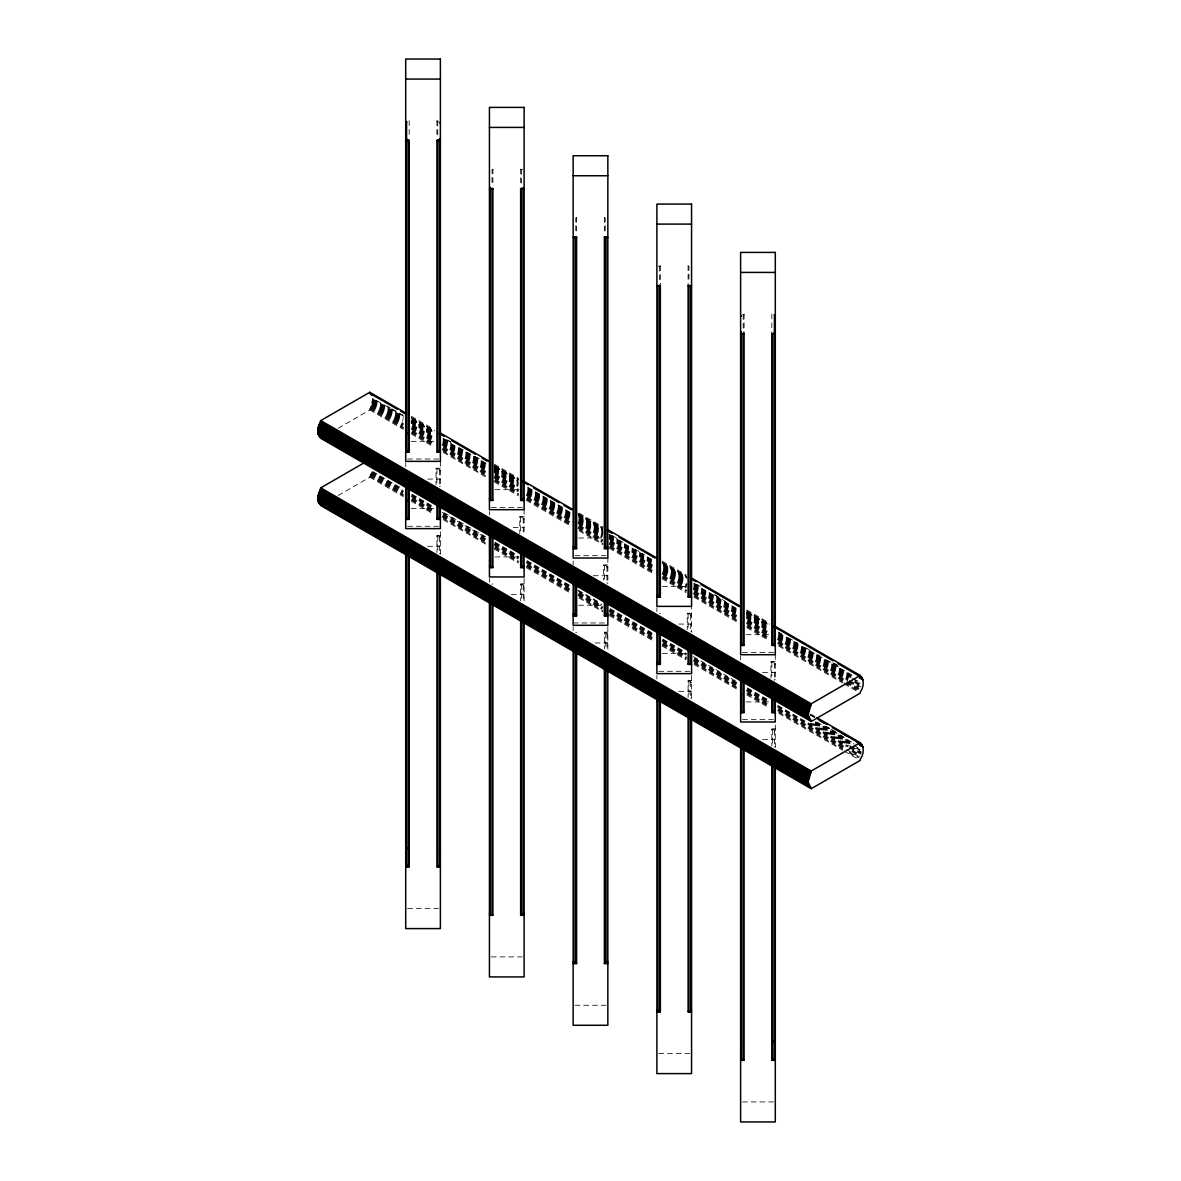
<?xml version="1.0" encoding="UTF-8"?>
<svg xmlns="http://www.w3.org/2000/svg" width="1181" height="1181" viewBox="0 0 1181 1181"><rect width="100%" height="100%" fill="white"/><g stroke="black" fill="none" stroke-linecap="round" stroke-linejoin="round"><path stroke-width="0.75" stroke-dasharray="5 3.75" d="M338.15 428.245L369.786 409.984L372.812 398.41L403.164 415.933M338.15 495.503L369.786 477.227L372.104 471.175L400.861 487.768M436.911 121.141L437.782 121.141A1.535 0.886 0 0 1 438.417 121.171M492.905 169.474L492.034 169.474L492.034 186.067M520.644 169.474L521.515 169.474A1.535 0.886 0 0 1 522.696 169.665M576.623 217.821L575.767 217.821L575.767 234.414M604.377 217.821L605.233 217.821L605.233 234.414M658.304 266.345A1.535 0.886 0 0 1 659.485 266.153L660.356 266.153M688.095 266.153L688.966 266.153L688.966 282.746M742.583 314.53A1.535 0.886 0 0 1 743.218 314.5L744.089 314.5M411.18 441.34L434.903 441.34M407.534 459.025L440.38 459.025L440.38 487.222M440.38 468.237L436.055 468.237L436.055 484.727M436.055 468.739L436.911 468.739A2.392 1.373 0 0 1 439.524 470.23M439.524 470.732L440.38 470.732M427.611 479.058L440.38 479.058M439.524 486.262L440.38 486.262M494.913 489.672L518.636 489.672M491.252 507.372L522.282 507.372M411.18 508.583L434.903 508.583M524.113 516.569L519.773 516.569L519.773 533.561M519.773 517.071L520.644 517.071A2.392 1.373 0 0 1 523.242 518.577M523.242 519.079L524.113 519.079M407.534 526.283L438.564 526.283M513.159 527.39L524.113 527.39M440.38 535.495L436.911 535.495L436.911 552.575M436.911 535.982L437.782 535.982A1.535 0.886 0 0 1 439.524 536.986M439.524 537.488L440.38 537.488M578.631 538.019L602.369 538.019M427.611 546.301L440.38 546.301M439.524 553.505L440.38 553.505M574.985 555.705L606.015 555.705M494.913 556.93L518.636 556.93M607.846 564.917L603.506 564.917L603.506 580.078M603.506 565.419L604.377 565.419A2.392 1.373 0 0 1 606.975 566.91M606.975 567.411L607.846 567.411M593.231 575.738L607.846 575.738M606.975 582.942L607.846 582.942M524.113 583.827L520.644 583.827L520.644 600.922M492.034 584.329L492.905 583.827M520.644 584.329L521.515 584.329A1.535 0.886 0 0 1 523.242 585.333M523.242 585.835L524.113 585.835M662.364 586.352L686.087 586.352M511.329 594.648L524.113 594.648M578.631 605.263L602.369 605.263M691.564 613.249L687.239 613.249L687.239 629.739M659.485 613.751L660.356 613.249M687.239 613.751L688.095 613.751A2.392 1.373 0 0 1 690.708 615.257M690.708 615.759L691.564 615.759M573.154 622.963L606.015 622.963M678.795 624.07L691.564 624.07M690.708 631.274L691.564 631.274M607.846 632.175L604.377 632.175L604.377 648.753M575.767 632.662L576.623 632.175M604.377 632.662L605.233 632.662A1.535 0.886 0 0 1 606.975 633.666M606.975 634.167L607.846 634.167M746.097 634.699L769.82 634.699M595.062 642.981L607.846 642.981M742.436 652.384L775.297 652.384L775.297 680.581M662.364 653.61L686.087 653.61M775.297 661.596L770.957 661.596L770.957 678.086M770.957 662.098L771.828 662.098A2.392 1.373 0 0 1 774.426 663.589M774.426 664.091L775.297 664.091M658.718 671.31L689.748 671.31M762.513 672.417L775.297 672.417M774.426 679.621L775.297 679.621M691.564 680.507L688.095 680.507L688.095 697.602M688.095 681.009L688.966 681.009A1.535 0.886 0 0 1 690.708 682.013M690.708 682.515L691.564 682.515M678.795 691.328L691.564 691.328M690.708 698.532L691.564 698.532M746.097 701.942L769.82 701.942M742.436 719.642L773.466 719.642M775.297 728.854L771.828 728.854L771.828 745.934M771.828 729.341L772.699 729.341A1.535 0.886 0 0 1 774.426 730.345M774.426 730.847L775.297 730.847M762.513 739.66L775.297 739.66M774.426 746.864L775.297 746.864M407.534 908.573L438.564 908.573M491.252 956.905L522.282 956.905M574.985 1005.252L606.015 1005.252M658.718 1053.585L689.748 1053.585M742.436 1101.932L773.466 1101.932M411.328 416.258L433.693 429.175M494.411 464.222L518.37 478.069M579.074 513.115L603.048 526.947M662.157 561.078L686.117 574.911M746.82 609.957L769.2 622.874M411.224 417.484L434.505 430.696M493.968 465.107L518.784 479.324M577.893 513.455L603.048 528.01M662.054 562.304L686.914 576.431M746.392 610.843L769.613 624.144M411.534 417.853L433.899 430.77M494.618 465.816L518.577 479.663M579.28 514.709L601.646 527.627M662.364 562.673L686.323 576.505M747.027 611.551L769.407 624.469M411.815 418.266L434.18 431.183M494.883 466.229L518.843 480.077M577.967 514.193L601.926 528.04M662.63 563.086L686.604 576.918M747.307 611.965L769.672 624.882M412.051 418.724L434.416 431.641M495.119 466.687L517.499 479.604M578.203 514.65L602.162 528.483M662.881 563.529L686.84 577.376M747.543 612.422L769.909 625.34M412.258 419.211L434.623 432.128M495.341 467.174L517.706 480.091M578.41 515.137L602.369 528.97M663.087 564.016L687.047 577.863M747.765 612.909L768.521 624.897M412.435 419.727L434.8 432.645M447.584 440.026L450.773 441.871M493.909 466.775L517.883 480.608M578.587 515.654L602.546 529.487M663.264 564.533L687.224 578.38M746.333 612.496L768.698 625.413M834.199 663.235L837.403 665.08M412.582 420.274L433.353 432.276M446.123 439.642L452.515 443.333M474.88 456.25L481.272 459.94M494.057 467.322L518.016 481.154M578.734 516.2L602.694 530.048M612.275 535.569L617.072 538.344M663.397 565.094L685.762 578.011M696.952 584.462L700.141 586.307M714.52 594.604L719.318 597.379M746.481 613.057L768.846 625.974M832.753 662.866L839.145 666.556M387.117 406.102L390.32 407.947M391.915 408.862L403.105 415.328M411.091 419.934L433.457 432.851M443.037 438.387L451.024 442.993M459.01 447.614L487.768 464.207M494.16 467.897L518.119 481.73M527.715 487.266L564.459 508.48M578.838 516.791L602.797 530.623M609.189 534.314L617.176 538.92M618.77 539.85L623.568 542.61M634.758 549.062L644.339 554.598M663.515 565.669L685.881 578.587M693.867 583.193L700.259 586.883M714.638 595.18L725.813 601.646M746.584 613.633L768.949 626.55M778.53 632.086L781.733 633.931M788.126 637.622L797.706 643.143M805.693 647.764L810.491 650.524M816.883 654.215L820.072 656.06M826.464 659.751L839.248 667.132M411.165 420.539L433.53 433.457M443.111 438.992L487.842 464.812M494.234 468.503L518.193 482.335M527.789 487.871L570.925 512.775M578.911 517.396L602.871 531.229M609.263 534.919L653.994 560.739M663.574 566.275L685.954 579.192M693.941 583.798L738.671 609.632M746.658 614.238L769.023 627.155M778.604 632.691L800.969 645.608M802.578 646.524L852.092 675.119M372.856 399.03L403.208 416.568M411.195 421.174L433.56 434.091M443.141 439.627L487.886 465.447M494.263 469.137L518.238 482.97M527.818 488.506L570.954 513.41M578.941 518.016L602.9 531.863M609.293 535.554L654.038 561.374M663.619 566.91L685.984 579.827M693.97 584.433L738.701 610.267M746.687 614.873L769.052 627.79M778.648 633.326L852.136 675.753M372.856 399.695L403.208 417.218M411.195 421.824L433.56 434.741M443.141 440.277L487.886 466.096M494.263 469.787L518.238 483.62M527.818 489.155L570.954 514.06M578.941 518.68L602.9 532.513M609.293 536.204L654.038 562.023M663.619 567.559L685.984 580.476M693.97 585.082L738.701 610.917M746.687 615.522L769.052 628.44M778.648 633.976L852.136 676.403M372.812 400.359L403.164 417.882M411.165 422.503L433.53 435.42M443.111 440.941L487.842 466.775M494.234 470.466L518.193 484.299M527.789 489.835L570.925 514.739M578.911 519.345L602.871 533.177M609.263 536.868L653.994 562.702M663.574 568.238L685.954 581.141M693.941 585.761L738.671 611.581M746.658 616.202L769.023 629.104M778.604 634.64L852.092 677.067M372.738 401.053L403.105 418.576M411.091 423.182L433.457 436.099M443.037 441.635L487.768 467.469M494.16 471.145L518.119 484.992M527.715 490.528L570.851 515.433M578.838 520.039L602.797 533.871M609.189 537.562L653.92 563.396M663.515 568.917L685.881 581.834M693.867 586.455L738.597 612.275M746.584 616.881L768.949 629.798M778.53 635.334L852.032 677.761M853.627 678.691L860.019 682.382M372.635 401.761L402.987 419.285M412.582 424.82L433.353 436.808M442.934 442.344L487.664 468.163M494.057 471.854L518.016 485.686M527.612 491.222L570.748 516.127M578.734 520.747L602.694 534.58M609.086 538.27L653.816 564.09M663.397 569.626L685.762 582.543M693.764 587.149L738.494 612.983M746.481 617.589L768.846 630.506M778.427 636.042L850.32 677.54M851.914 678.47L859.916 683.076M372.502 402.47L402.854 419.993M412.435 425.529L434.8 438.446M442.786 443.052L487.517 468.887M493.909 472.562L517.883 486.41M527.464 491.946L570.6 516.85M578.587 521.456L602.546 535.288M608.938 538.979L653.669 564.813M663.264 570.334L687.224 584.182M693.616 587.872L738.346 613.692M746.333 618.298L768.698 631.215M778.294 636.751L848.578 677.333M854.97 681.024L861.362 684.714M372.325 403.193L402.677 420.716M412.258 426.252L434.623 439.17M442.609 443.776L487.354 469.595M495.341 474.216L517.706 487.133M527.287 492.654L572.017 518.489M578.41 522.179L602.369 536.012M610.37 540.618L653.506 565.522M663.087 571.058L687.047 584.905M693.439 588.581L738.169 614.415M747.765 619.951L768.521 631.938M778.117 637.474L848.401 678.056M854.793 681.747L861.185 685.438M372.104 403.917L402.47 421.44M412.051 426.976L434.416 439.893M442.403 444.499L487.133 470.333M495.119 474.939L517.499 487.856M527.08 493.392L571.811 519.212M578.203 522.903L602.162 536.735M610.149 541.356L653.285 566.26M662.881 571.796L686.84 585.628M693.232 589.319L737.963 615.139M747.543 620.675L769.909 633.592M777.91 638.198L848.194 678.78M854.586 682.47L860.979 686.161M371.867 404.655L402.219 422.178M411.815 427.714L434.18 440.616M442.166 445.237L486.897 471.057M494.883 475.677L518.843 489.51M526.829 494.116L571.574 519.95M577.967 523.641L601.926 537.473M609.913 542.079L654.643 567.913M662.63 572.519L686.604 586.352M694.59 590.972L737.726 615.877M747.307 621.413L769.672 634.315M777.659 638.936L847.958 679.518M849.552 680.433L860.742 686.899M371.602 405.378L403.548 423.831M411.534 428.437L433.899 441.354M443.48 446.89L486.616 471.795M494.618 476.401L518.577 490.233M526.564 494.854L571.294 520.673M579.28 525.294L601.646 538.196M609.632 542.817L654.377 568.637M662.364 573.257L686.323 587.09M694.31 591.696L737.446 616.6M747.027 622.136L769.407 635.053M777.393 639.659L847.678 680.241M849.287 681.171L858.867 686.707M371.292 406.102L403.238 424.555M411.224 429.161L433.589 442.078M443.185 447.614L487.915 473.433M494.308 477.124L518.267 490.956M526.254 495.577L570.984 521.397M578.985 526.017L602.945 539.85M609.337 543.54L654.067 569.36M662.054 573.981L686.013 587.813M694.015 592.419L738.745 618.254M746.732 622.859L769.097 635.777M778.678 641.313L847.382 680.965M848.977 681.895L858.557 687.431M370.952 406.825L402.913 425.278M412.494 430.799L433.265 442.801M442.845 448.337L487.576 474.157M493.968 477.847L517.942 491.68M527.523 497.216L570.659 522.12M578.646 526.726L602.605 540.573M608.997 544.264L653.728 570.083M663.323 575.619L685.689 588.537M693.675 593.142L738.405 618.977M746.392 623.583L768.757 636.5M778.353 642.036L845.448 680.773M847.043 681.688L859.827 689.069M370.598 407.534L402.544 425.987M412.125 431.523L434.505 444.425M442.491 449.046L487.222 474.865M495.208 479.486L517.573 492.388M527.154 497.924L571.899 523.759M578.277 527.449L602.251 541.282M610.237 545.888L653.373 570.792M662.954 576.328L686.914 590.16M693.306 593.851L738.051 619.685M747.632 625.221L768.403 637.209M777.984 642.744L845.079 681.481M846.688 682.397L859.458 689.778M370.199 408.227L403.754 427.611M411.741 432.216L434.106 445.134M442.093 449.74L486.823 475.574M494.824 480.18L518.784 494.012M526.77 498.633L571.501 524.453M577.893 528.143L601.852 541.976M609.839 546.596L654.584 572.416M662.571 577.022L686.53 590.869M694.517 595.475L737.653 620.379M747.233 625.915L769.613 638.832M777.6 643.438L844.695 682.175M846.29 683.105L857.48 689.556M369.786 408.921L403.341 428.29M411.328 432.896L433.693 445.813M443.274 451.349L486.41 476.253M494.411 480.859L518.37 494.691M526.357 499.312L571.087 525.132M579.074 529.752L603.048 543.585M609.426 547.275L654.171 573.095M662.157 577.716L686.117 591.548M694.103 596.154L738.834 621.988M746.82 626.594L769.2 639.511M778.781 645.047L842.688 681.939M844.282 682.869L857.066 690.235M369.786 409.984L403.341 429.353M411.328 433.958L433.693 446.876M443.274 452.412L486.41 477.316M494.411 481.922L518.37 495.754M526.357 500.375L571.087 526.195M579.074 530.815L603.048 544.648M609.426 548.338L654.171 574.158M662.157 578.779L686.117 592.611M694.103 597.217L738.834 623.051M746.82 627.657L769.2 640.574M778.781 646.11L842.688 683.002M844.282 683.917L857.066 691.298M810.727 714.106L815.525 716.882M809.93 714.712L814.728 717.472M810.299 714.992L815.097 717.768M826.36 726.433L829.549 728.264M831.158 729.194L837.536 732.884M824.869 726.079L844.046 737.151M816.957 722.078L855.295 744.222M815.392 721.783L853.73 743.927M815.392 722.447L852.136 743.661M815.348 723.112L852.092 744.325M853.701 745.255L860.093 748.946M815.289 723.805L850.423 744.089M856.816 747.78L860.019 749.625M813.576 723.584L850.32 744.798M856.712 748.488L859.916 750.334M811.834 723.377L850.187 745.506M851.781 746.436L861.362 751.972M810.063 723.171L848.401 745.314M850.01 746.23L861.185 752.696M412.051 494.234L434.416 507.151M443.997 512.672L485.539 536.661M495.119 542.197L515.89 554.184M527.08 560.635L570.216 585.54M578.203 590.16L600.568 603.078M610.149 608.599L651.691 632.588M662.881 639.039L685.246 651.956M693.232 656.562L736.368 681.467M747.543 687.933L769.909 700.85M777.91 705.456L848.194 746.038M849.803 746.968L860.979 753.419M371.867 471.898L402.219 489.421M411.815 494.957L434.18 507.874M442.166 512.48L486.897 538.315M494.883 542.92L518.843 556.768M526.829 561.374L571.574 587.193M577.967 590.884L601.926 604.731M609.913 609.337L654.643 635.157M662.63 639.777L686.604 653.61M694.59 658.216L737.726 683.12M747.307 688.656L769.672 701.573M777.659 706.179L847.958 746.776M849.552 747.691L860.742 754.142M371.602 472.636L403.548 491.075M411.534 495.695L433.899 508.598M443.48 514.134L486.616 539.038M494.618 543.659L518.577 557.491M526.564 562.097L571.294 587.931M579.28 592.537L601.646 605.454M609.632 610.06L654.377 635.895M662.364 640.501L686.323 654.333M694.31 658.954L737.446 683.858M747.027 689.394L769.407 702.296M777.393 706.917L846.083 746.569M852.475 750.26L858.867 753.95M371.292 473.36L403.238 491.813M411.224 496.419L433.589 509.336M443.185 514.872L487.915 540.691M494.308 544.382L518.267 558.214M526.254 562.835L570.984 588.655M578.985 593.261L602.945 607.108M609.337 610.798L654.067 636.618M662.054 641.224L686.013 655.071M694.015 659.677L738.745 685.497M746.732 690.117L769.097 703.035M778.678 708.556L845.773 747.307M852.165 750.998L858.557 754.689M370.952 474.083L402.913 492.521M412.494 498.057L433.265 510.044M442.845 515.58L487.576 541.415M493.968 545.105L517.942 558.938M527.523 564.474L570.659 589.378M578.646 593.984L602.605 607.816M608.997 611.507L653.728 637.341M663.323 642.877L685.689 655.78M693.675 660.4L738.405 686.22M746.392 690.841L768.757 703.743M778.353 709.279L845.448 748.016M851.841 751.707L859.827 756.327M370.598 474.792L402.544 493.23M412.125 498.766L434.505 511.683M442.491 516.289L487.222 542.123M495.208 546.729L517.573 559.646M527.154 565.182L571.899 591.002M578.277 594.693L602.251 608.54M610.237 613.146L653.373 638.05M662.954 643.586L686.914 657.418M693.306 661.109L738.051 686.929M747.632 692.465L768.403 704.466M777.984 709.988L845.079 748.739M846.688 749.655L859.458 757.036M370.199 475.485L403.754 494.854M411.741 499.474L434.106 512.377M442.093 516.998L486.823 542.817M494.824 547.438L518.784 561.27M526.77 565.876L571.501 591.711M577.893 595.401L601.852 609.234M609.839 613.84L654.584 639.674M662.571 644.28L686.53 658.112M694.517 662.733L737.653 687.637M747.233 693.173L769.613 706.076M777.6 710.696L843.101 748.503M849.493 752.194L859.074 757.73M369.786 476.164L403.341 495.548M411.328 500.154L433.693 513.071M443.274 518.607L486.41 543.511M494.411 548.117L518.37 561.949M526.357 566.57L571.087 592.39M579.074 596.995L603.048 610.843M609.426 614.533L654.171 640.353M662.157 644.959L686.117 658.806M694.103 663.412L738.834 689.246M746.82 693.852L769.2 706.769M778.781 712.305L842.688 749.197M849.08 752.888L857.066 757.493M369.786 477.227L403.341 496.596M411.328 501.216L433.693 514.134M443.274 519.67L486.41 544.559M494.411 549.18L518.37 563.012M526.357 567.633L571.087 593.452M579.074 598.058L603.048 611.906M609.426 615.596L654.171 641.416M662.157 646.022L686.117 659.869M694.103 664.475L738.834 690.295M746.82 694.915L769.2 707.832M778.781 713.354L842.688 750.26M844.282 751.175L857.066 758.556M775.297 725.104L775.297 747.44M774.426 663.323L774.426 680.581A1.535 0.886 0 0 0 774.426 680.108M774.441 730.168L774.426 747.44M772.699 729.341L772.699 745.934M771.828 313.998L771.828 332.939M771.828 662.098L771.828 676.757M744.089 313.998L744.089 332.939M743.218 314.5L743.218 332.939M740.62 656.031L740.62 660.031M691.564 604.052L691.564 632.248M691.564 675.399L691.564 700.525M690.693 614.991L690.708 630.418M690.708 681.821L690.708 699.093M688.966 681.009L688.966 697.602M688.095 265.666L688.095 284.09M688.095 613.751L688.095 630.241M660.356 265.666L660.356 284.09M659.485 266.153L659.485 282.746M656.887 607.698L656.887 611.684M656.887 675.399L656.887 678.942M607.846 557.535L607.846 583.901M607.846 626.609L607.846 652.192M606.975 566.644L606.975 583.901M606.99 633.488L606.975 650.259M605.233 632.662L605.233 647.409M604.377 217.319L604.377 234.414M604.377 565.419L604.377 581.908M576.623 217.319L576.623 234.414M573.154 561.167L573.154 564.813M573.154 626.609L573.154 630.595M524.113 509.188L524.113 534.757M524.113 578.262L524.113 603.845M523.242 518.311L523.242 535.067M523.257 585.141L523.257 601.734M521.515 169.474L521.515 186.067M521.515 584.329L521.515 600.922M520.644 168.986L520.644 186.067M520.644 517.071L520.644 533.561M492.905 168.986L492.905 186.067M489.436 511.462L489.436 515.005M489.436 578.262L489.436 582.263M440.38 531.745L440.38 555.926M439.524 469.964L439.524 486.454M439.524 536.809L439.524 554.081M437.782 121.141L437.782 137.734M437.782 535.982L437.782 552.575M436.911 120.639L436.911 137.734M436.911 468.739L436.911 483.398M409.172 120.639L409.172 137.734M405.703 462.672L405.703 466.672"/><path stroke-width="1.5" d="M773.983 625.635L860.255 675.443C864.462 679.533 863.902 687.165 860.255 692.081L860.255 693.144L811.214 721.458L320.745 438.299L317.896 433.353L318.043 428.113L320.745 420.598L369.786 392.284L406.53 413.498M817.119 717.797L860.255 742.701C864.462 746.776 863.902 754.423 860.255 759.339L860.255 760.402L811.214 788.716L320.745 505.557L317.689 498.795L320.745 487.856L365.047 462.273M811.214 721.458L808.144 714.712L811.214 703.773L320.745 420.598M811.214 788.716L808.144 781.97L811.214 771.016L320.745 487.856M811.214 703.773L860.255 675.443M811.214 771.016L860.255 742.701M405.703 79.068L440.38 79.068M405.703 122.647L406.574 122.647M439.524 122.647L440.38 122.647M489.436 127.415L524.113 127.415M405.703 138.664L406.574 138.664M439.524 138.664L440.38 138.664M406.574 139.166A1.535 0.886 0 0 0 408.301 140.155L409.172 140.155L409.172 452.146L405.703 452.146M438.963 139.978A1.535 0.886 0 0 1 437.782 140.155L436.911 140.155L436.911 452.146L440.38 452.146M405.703 140.657L409.172 140.657M436.911 140.657L440.38 140.657M573.154 175.748L607.846 175.748M491.119 188.414A1.535 0.886 0 0 0 492.034 188.502L492.905 188.502L492.905 500.493L489.436 500.493M522.43 188.414A1.535 0.886 0 0 1 521.515 188.502L520.644 188.502L520.644 500.493L524.113 500.493M489.436 189.004L492.905 189.004M520.644 189.004L524.113 189.004M656.887 224.095L691.564 224.095M575.132 236.82A1.535 0.886 0 0 0 575.767 236.85L576.623 236.85L576.623 548.825L573.154 548.825M605.868 236.82A1.535 0.886 0 0 1 605.233 236.85L604.377 236.85L604.377 548.825L607.846 548.825M573.154 237.337L576.623 237.337M604.377 237.337L607.846 237.337M740.62 272.427L775.297 272.427M656.887 285.684L660.356 285.684M688.095 285.684L691.564 285.684M740.62 316.006L741.476 316.006M774.426 316.006L775.297 316.006M740.62 332.023L741.476 332.023M774.426 332.023L775.297 332.023M740.62 334.016L744.089 334.016M771.828 334.016L775.297 334.016M405.703 434.136L406.574 434.136M439.524 434.136L440.38 434.136M405.703 450.153L406.574 450.153M439.524 450.153L440.38 450.153M406.899 121.466A1.535 0.886 0 0 0 406.574 122.145L406.574 450.655A1.535 0.886 0 0 0 408.301 451.659L409.172 451.659M436.911 451.659L437.782 451.659A1.535 0.886 0 0 0 439.524 450.655L439.524 139.166M405.703 488.255L409.172 488.255M489.436 498.485L490.292 498.485M523.242 498.485L524.113 498.485M490.292 187.499L490.292 498.987A1.535 0.886 0 0 0 492.034 499.991L492.905 499.991M520.644 499.991L521.515 499.991A1.535 0.886 0 0 0 523.242 498.987L523.242 187.499M405.703 501.379L406.574 501.379M405.703 517.411L406.574 517.411M439.524 517.411L440.38 517.411M406.574 486.262L406.574 517.898A1.535 0.886 0 0 0 408.301 518.902L409.172 518.902M436.911 518.902L437.782 518.902A1.535 0.886 0 0 0 439.524 517.898L439.524 506.413M405.703 519.404L409.172 519.404L409.172 487.753M440.38 519.404L436.911 519.404L436.911 504.243M573.154 546.833L574.025 546.833M606.975 546.833L607.846 546.833M574.025 237.189L574.025 547.334A1.535 0.886 0 0 0 575.767 548.338L576.623 548.338M604.377 548.338L605.233 548.338A1.535 0.886 0 0 0 606.975 547.334L606.975 237.189M489.436 565.743L490.292 565.743M523.242 565.743L524.113 565.743M490.292 535.096L490.292 566.245A1.535 0.886 0 0 0 492.034 567.249L492.905 567.249M520.644 567.249L521.515 567.249A1.535 0.886 0 0 0 523.242 566.245L523.242 554.745M489.436 567.751L492.905 567.751L492.905 536.1M524.113 567.751L520.644 567.751L520.644 552.59M656.887 595.165L657.758 595.165M690.708 595.165L691.564 595.165M657.758 285.522L657.758 595.667A1.535 0.886 0 0 0 659.485 596.671L660.356 596.671M688.095 596.671L688.966 596.671A1.535 0.886 0 0 0 690.708 595.667L690.708 285.522M656.887 597.173L660.356 597.173L660.356 285.182M691.564 597.173L688.095 597.173L688.095 285.182M573.154 614.09L574.025 614.09M606.975 614.09L607.846 614.09M574.025 583.429L574.025 614.578A1.535 0.886 0 0 0 575.767 615.581L576.623 615.581M604.377 615.581L605.233 615.581A1.535 0.886 0 0 0 606.975 614.578L606.975 603.092M573.154 616.083L576.623 616.083L576.623 584.433M607.846 616.083L604.377 616.083L604.377 600.922M740.62 627.495L741.476 627.495M774.426 627.495L775.297 627.495M656.887 633.282L660.356 633.282M740.62 643.512L741.476 643.512M774.426 643.512L775.297 643.512M741.476 333.869L741.476 644.014A1.535 0.886 0 0 0 743.218 645.018L744.089 645.018M771.828 645.018L772.699 645.018A1.535 0.886 0 0 0 774.426 644.014L774.426 315.504A1.535 0.886 0 0 0 774.101 314.825M740.62 645.505L744.089 645.505L744.089 333.529M775.297 645.505L771.828 645.505L771.828 333.529M656.887 662.423L657.758 662.423M690.708 662.423L691.564 662.423M657.758 631.776L657.758 662.925A1.535 0.886 0 0 0 659.485 663.929L660.356 663.929M688.095 663.929L688.966 663.929A1.535 0.886 0 0 0 690.708 662.925L690.708 651.425M656.887 664.431L660.356 664.431L660.356 632.78M691.564 664.431L688.095 664.431L688.095 649.27M740.62 681.614L744.089 681.614M740.62 694.738L741.476 694.738M656.887 700.525L660.356 700.525M740.62 710.77L741.476 710.77M774.426 710.77L775.297 710.77M741.476 680.108L741.476 711.257A1.535 0.886 0 0 0 743.218 712.261L744.089 712.261M771.828 712.261L772.699 712.261A1.535 0.886 0 0 0 774.426 711.257L774.426 699.772M740.62 712.763L744.089 712.763L744.089 681.112M775.297 712.763L771.828 712.763L771.828 698.104M740.62 748.872L744.089 748.872L744.089 1060.361L740.62 1060.361M405.703 848.977L406.574 848.977M439.524 848.977L440.38 848.977M405.703 864.994L406.574 864.994M439.524 864.994L440.38 864.994M406.574 553.579L406.574 865.496A1.535 0.886 0 0 0 408.301 866.5L409.172 866.5M436.911 866.5L437.782 866.5A1.535 0.886 0 0 0 439.524 865.496L439.524 573.789M405.703 867.002L409.172 867.002L409.172 555.011M440.38 867.002L436.911 867.002L436.911 571.604M489.436 913.341L490.292 913.341M523.242 913.341L524.113 913.341M490.292 602.354L490.292 913.843A1.535 0.886 0 0 0 492.034 914.847L492.905 914.847M520.644 914.847L521.515 914.847A1.535 0.886 0 0 0 523.242 913.843L523.242 622.121M489.436 915.334L492.905 915.334L492.905 603.343M524.113 915.334L520.644 915.334L520.644 619.936M573.154 961.674L574.025 961.674M606.975 961.674L607.846 961.674M574.025 650.687L574.025 962.175A1.535 0.886 0 0 0 575.767 963.179L576.623 963.179M604.377 963.179L605.233 963.179A1.535 0.886 0 0 0 606.975 962.175L606.975 670.468M573.154 963.681L576.623 963.681L576.623 651.691M607.846 963.681L604.377 963.681L604.377 668.284M656.887 1010.021L657.758 1010.021M690.708 1010.021L691.564 1010.021M657.758 699.034L657.758 1010.523A1.535 0.886 0 0 0 659.485 1011.527L660.356 1011.527M688.095 1011.527L688.966 1011.527A1.535 0.886 0 0 0 690.708 1010.523L690.708 718.801M656.887 1012.014L660.356 1012.014L660.356 700.023M691.564 1012.014L688.095 1012.014L688.095 716.616M740.62 1042.336L741.476 1042.336M774.426 1042.336L775.297 1042.336M740.62 1058.353L741.476 1058.353M774.426 1058.353L775.297 1058.353M741.476 747.366L741.476 1058.855A1.535 0.886 0 0 0 743.218 1059.859L744.089 1059.859M771.828 1059.859L772.699 1059.859A1.535 0.886 0 0 0 774.426 1058.855L774.426 767.148M775.297 1060.361L771.828 1060.361L771.828 764.963M369.786 392.284L370.598 393.804M440.085 432.866L489.613 461.461M523.153 480.829L572.682 509.424M607.831 529.708L657.359 558.303M690.915 577.671L740.443 606.266M369.786 393.347L382.984 400.935M384.165 401.643L397.362 409.231M400.566 411.077L405.747 414.088M439.288 433.457L444.44 436.527M451.688 440.587L475.234 454.227M482.04 458.11L487.222 461.136M523.153 481.892L528.365 484.86M533.546 487.886L550.73 497.777M551.911 498.5L559.115 502.634M563.898 505.409L571.501 509.764M607.034 530.313L612.201 533.369M619.021 537.237L642.981 551.069M643.778 551.527L654.968 557.978M690.915 578.734L696.111 581.716M700.909 584.477L718.491 594.634M719.672 595.342L726.861 599.49M727.658 599.948L739.247 606.621M774.795 627.155L779.947 630.211M780.789 630.595L833.092 660.829M837.89 663.604L861.761 677.599M858.867 676.123L862.056 677.968M859.133 676.536L862.337 678.381M859.591 677.466L862.78 679.311M859.768 677.997L862.957 679.843M320.745 421.661L811.214 704.836M320.331 422.34L810.801 705.515M319.933 423.049L810.402 706.208M319.579 423.758L810.048 706.917M319.239 424.481L809.708 707.64M318.944 425.204L809.398 708.364M318.663 425.928L809.133 709.102M318.427 426.666L808.896 709.825M318.22 427.389L808.675 710.549M318.043 428.113L808.498 711.272M317.896 428.821L808.365 711.995M317.792 429.53L808.262 712.689M317.719 430.209L808.188 713.383M817.931 719.318L821.12 721.163M821.917 721.635L827.128 724.603M832.31 727.614L835.498 729.459M836.296 729.932L843.485 734.08M844.282 734.538L849.493 737.52M850.674 738.228L861.067 744.222M819.88 720.528L824.678 723.303M842.245 733.445L847.043 736.206M856.624 741.742L861.761 744.842M317.689 430.888L808.144 714.062M858.867 743.38L862.056 745.226M859.133 743.794L862.337 745.639M317.689 431.537L808.144 714.712M859.591 744.724L862.78 746.569M317.719 432.172L808.188 715.346M859.768 745.241L862.957 747.086M317.792 432.777L808.262 715.952M317.896 433.353L808.365 716.527M318.043 433.914L808.498 717.074M318.22 434.431L808.675 717.59M318.427 434.918L808.896 718.078M318.663 435.361L809.398 718.949M319.239 436.158L809.708 719.318M319.579 436.483L811.214 720.41M320.745 488.919L811.214 772.079M320.331 489.598L810.801 772.773M319.933 490.292L810.402 773.466M319.579 491.001L810.048 774.175M319.239 491.724L809.708 774.898M318.944 492.447L809.398 775.622M318.663 493.186L809.133 776.345M318.427 493.909L808.896 777.083M318.22 494.647L808.675 777.807M318.043 495.356L808.498 778.53M317.896 496.079L808.365 779.239M317.792 496.773L808.262 779.947M317.719 497.467L808.188 780.641M317.689 498.146L808.144 781.305M317.689 498.795L808.144 781.97M317.719 499.43L808.188 782.59M317.792 500.035L808.262 783.195M317.896 500.611L808.365 783.785M318.043 501.157L808.498 784.332M318.22 501.689L808.675 784.848M318.427 502.161L808.896 785.335M318.663 502.619L809.133 785.793M318.944 503.032L809.398 786.206M319.239 503.401L810.048 786.915M319.933 504.036L811.214 787.653M371.292 394.424L371.867 395.207M775.297 699.772L775.297 721.975L740.62 721.975L740.62 679.621M775.297 767.148L775.297 1121.95L740.62 1121.95L740.62 746.864M772.699 333.529L772.699 645.018M772.699 699.432L772.699 712.261M772.699 764.963L772.699 1059.859M743.218 333.529L743.218 645.018M743.218 712.261L743.218 681.112A1.535 0.886 0 0 1 741.816 680.802M743.218 1059.859L743.218 748.37A1.535 0.886 0 0 1 742.037 748.178M691.564 651.425L691.564 673.628L656.887 673.628L656.887 631.274M691.564 718.801L691.564 1073.603L656.887 1073.603L656.887 698.532M688.966 285.182L688.966 596.671M688.966 649.27L688.966 663.929M688.966 716.616L688.966 1011.527M659.485 285.182L659.485 596.671M659.485 663.929L659.485 632.78A1.535 0.886 0 0 1 658.083 632.455M659.485 1011.527L659.485 700.023A1.535 0.886 0 0 1 658.083 699.713M607.846 603.092L607.846 625.295L573.154 625.295L573.154 582.942M607.846 670.468L607.846 1025.27L573.154 1025.27L573.154 650.185M605.233 236.85L605.233 548.338M605.233 600.922L605.233 615.581M605.233 668.284L605.233 963.179M575.767 236.85L575.767 548.338M575.767 615.581L575.767 584.433A1.535 0.886 0 0 1 574.187 583.96M575.767 963.179L575.767 651.691A1.535 0.886 0 0 1 574.35 651.366M524.113 554.745L524.113 576.948L489.436 576.948L489.436 534.594M524.113 622.121L524.113 976.923L489.436 976.923L489.436 601.852M521.515 188.502L521.515 499.991M521.515 552.59L521.515 567.249M521.515 619.936L521.515 914.847M492.034 188.502L492.034 499.991M492.034 567.249L492.034 536.1A1.535 0.886 0 0 1 490.455 535.628M492.034 914.847L492.034 603.343A1.535 0.886 0 0 1 490.455 602.886M440.38 506.413L440.38 528.616L405.703 528.616L405.703 486.262M440.38 573.789L440.38 928.591L405.703 928.591L405.703 554.081M437.782 140.155L437.782 451.659M437.782 504.243L437.782 518.902M437.782 571.604L437.782 866.5M408.301 140.155L408.301 451.659M408.301 487.753L408.301 518.902M408.301 555.011L408.301 866.5M774.426 332.525A1.535 0.886 0 0 1 774.101 333.204M774.101 626.314A1.535 0.886 0 0 1 774.426 626.993M774.101 1041.155A1.535 0.886 0 0 1 774.426 1041.834M407.991 487.768A1.535 0.886 0 0 1 406.604 487.118M406.574 500.892A1.535 0.886 0 0 1 406.899 500.198M407.991 555.011A1.535 0.886 0 0 1 406.722 554.539M406.574 848.475A1.535 0.886 0 0 1 406.899 847.796M406.574 433.634A1.535 0.886 0 0 1 406.899 432.955M440.38 59.05L405.703 59.05L405.703 461.358L440.38 461.358L440.38 59.05M524.113 107.397L489.436 107.397L489.436 509.69L524.113 509.69L524.113 107.397M607.846 155.73L573.154 155.73L573.154 558.037L607.846 558.037L607.846 155.73M691.564 204.077L656.887 204.077L656.887 606.37L691.564 606.37L691.564 204.077M775.297 252.409L740.62 252.409L740.62 654.717L775.297 654.717L775.297 252.409"/></g></svg>
